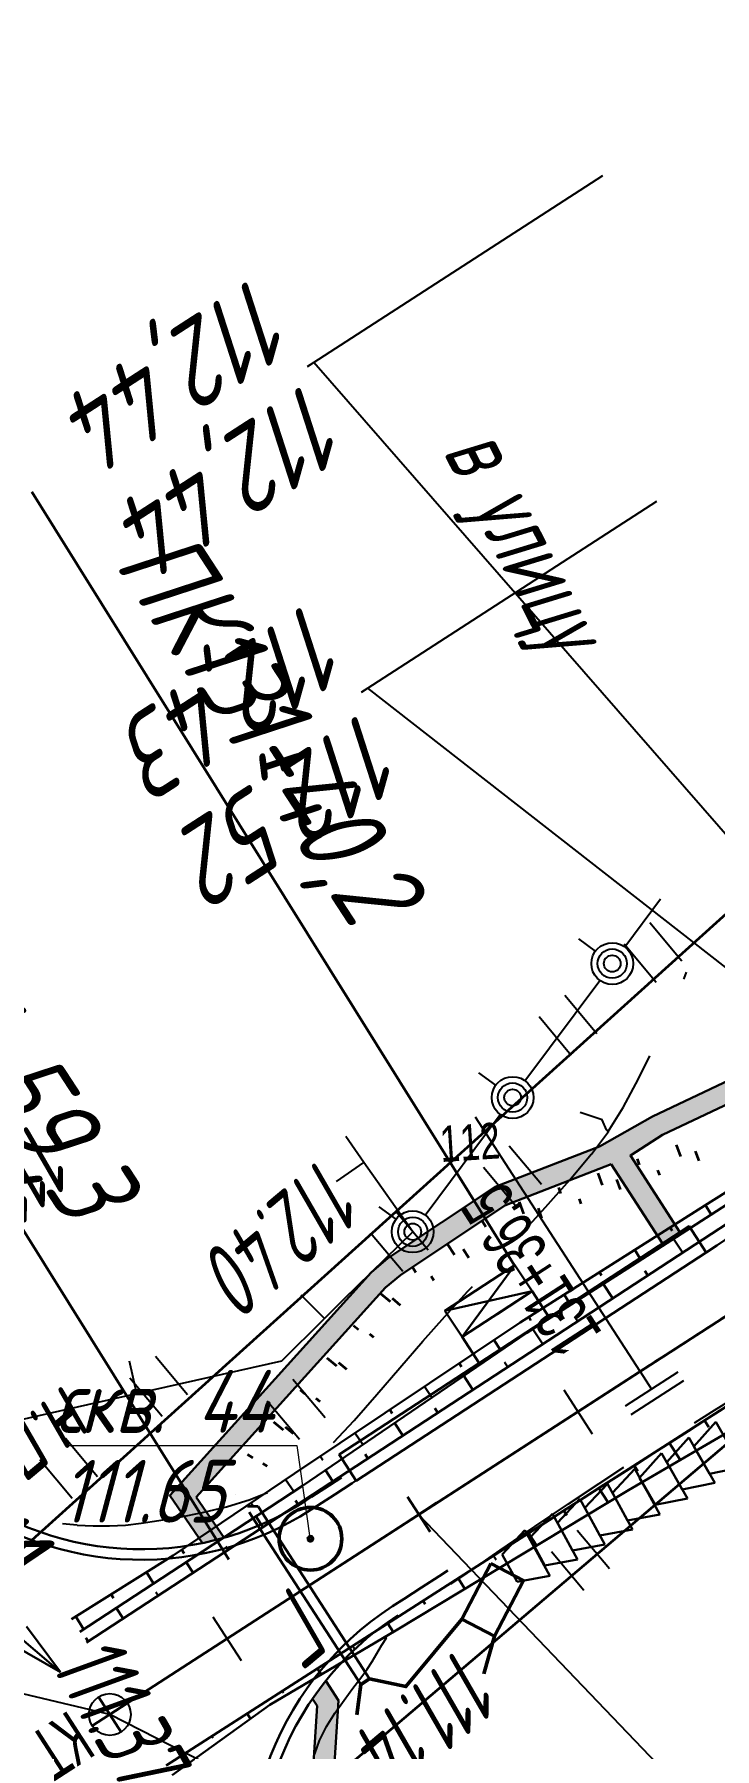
# Model space of a CAD drawing. Header units: millimetres. Extents: x -1799 to 6962, y -1020 to 4121.
# Drawn here: x 6608.9 to 6641.5, y -978.3 to -896.3 of the extents above; entities that cross this region are included whole.
import ezdxf
from ezdxf import colors
from ezdxf.entities.mleader import LeaderData, LeaderLine
from ezdxf.math import Vec2, Vec3

# ---------------------------------------------------------------- set-up
doc = ezdxf.new("R2010")
doc.units = ezdxf.units.MM
doc.linetypes.add('CONTI', pattern=[0])
for name, color, linetype, lineweight in [('10', 1, 'Continuous', 35), ('геология', 7, 'Continuous', 20), ('КОПИЯ_ОСЬ_13_ОТКОСЫ', 7, 'Continuous', 30), ('КОПИЯ_ОСЬ_ГРАНИЦЫ_ПОЛОС', 7, 'Continuous', 30), ('КОПИЯ_ОСЬ_ОТКОСЫ', 7, 'Continuous', 30), ('Лоток Супер Макси', 80, 'Continuous', 30), ('Остановки', 1, 'Continuous', 30), ('ОСЬ_ВЕРХ_ПОКРЫТИЯ_ГРАНИЦЫ_ПОЛОС', 7, 'Continuous', 30), ('ОСЬ_ВЕРХ_ПОКРЫТИЯ_ОСЬ', 1, 'Continuous', 30), ('Ось_примыкания', 1, 'Continuous', 35), ('Отметки', 5, 'Continuous', 30), ('Привязка', 250, 'Continuous', 35), ('Тротуар', 40, 'Continuous', 35), ('Уклоны ПЧ', 5, 'Continuous', 30)]:
    doc.layers.add(name, color=color, linetype=linetype, lineweight=lineweight)
for name, color, linetype in [('GOR_BDEFAULT', 212, 'CONTI'), ('NAD_MDEFAULT', 7, 'CONTI'), ('PI_OTDEFAULT', 172, 'CONTI'), ('PI_TTDEFAULT', 5, 'CONTI'), ('SIT_LDEFAULT', 7, 'CONTI'), ('USLZNDEFAULT', 7, 'CONTI'), ('канава', 7, 'Continuous'), ('канавы', 14, 'Continuous'), ('КОПИЯ_ОСЬ_ТАНГЕНСЫ', 1, 'Continuous'), ('ОСЬ_ВЕРХ_ПОКРЫТИЯ_ПИКЕТЫ', 1, 'Continuous'), ('ОСЬ_ВЕРХ_ПОКРЫТИЯ_РАЗБИВКА_КРИВ', 1, 'Continuous'), ('ОСЬ_ВЕРХ_ПОКРЫТИЯ_ТАНГЕНСЫ', 1, 'Continuous'), ('разметка', 7, 'Continuous')]:
    doc.layers.add(name, color=color, linetype=linetype)
doc.layers.get('КОПИЯ_ОСЬ_ОТКОСЫ').off()
doc.styles.add('eskd', font='spds.shx', dxfattribs={"width": 1.2, "oblique": 15})
doc.styles.add('SHRFT', font='TXT', dxfattribs={"width": 3.5})
doc.styles.get("Standard").update_dxf_attribs({"font": 'arial.ttf'})
doc.styles.add('ГОСТ', font='', dxfattribs={"oblique": 15, "height": 4})
doc.styles.get('ГОСТ').set_extended_font_data('GOST type A')

# ---------------------------------------------------------------- blocks, each defined once
blk = doc.blocks.new('BL_2011')
at = {"color": 0}
for p, q in [((0, 0), (0, 2.4)), ((1.6, 0), (1.6, 2.4))]:
    blk.add_line(p, q, dxfattribs=at)
blk = doc.blocks.new('6')
at = {"layer": 'канава', "color": 5, "linetype": 'Continuous', "lineweight": 30}
for p, q in [((-1.5, -1.25), (-1.5, 1.25)), ((0, 0.75), (-1.5, 1.25)), ((0, 0.75), (0, -0.75)), ((0, -0.75), (-1.5, -1.25))]:
    blk.add_line(p, q, dxfattribs=at)
blk = doc.blocks.new('*U60')
at = {"layer": 'КОПИЯ_ОСЬ_13_ОТКОСЫ'}
for points in [[(73.16230010986301, -835.6828002929691), (70.771514892578, -837.228637695313), (66.774559020996, -839.8001098632809), (61.96652984619099, -842.886352539063), (51.21720123291001, -850.203979492188), (45.368083953857, -854.0498046875), (40.559795379639, -857.1901245117191)], [(72.89056396484399, -835.2666625976559), (70.488815307617, -836.793579101563), (66.472969055176, -839.333862304688), (61.641315460205, -842.38330078125), (50.83389282226599, -849.611083984375), (45.039611816406, -853.541748046875), (40.169891357422, -856.587036132813)], [(70.509323120117, -836.780517578125), (70.78759765625, -837.21826171875)], [(68.819137573242, -837.849731445313), (68.91156005859399, -837.995849609375)], [(67.128913879395, -838.9189453125), (67.42259979248, -839.383178710938)], [(65.438026428223, -839.987060546875), (65.535766601563, -840.1419067382809)], [(63.746715545654, -841.0545043945309), (64.056259155273, -841.5449829101559)], [(62.055400848389, -842.121948242188), (62.158580780029, -842.2854614257809)], [(60.38586044311499, -843.2229614257809), (60.725681304932, -843.731079101563)], [(58.72338104248, -844.3347778320309), (58.836654663086, -844.504150390625)], [(57.060901641846, -845.4465942382809), (57.419017791748, -845.982055664063)], [(55.398422241211, -846.5584106445309), (55.517795562744, -846.736938476563)], [(53.735942840576, -847.6702270507809), (54.112354278564, -848.2330932617191)], [(52.07346343994099, -848.782104492188), (52.198932647705, -848.9696655273441)], [(50.412860870361, -849.8966674804691), (50.805110931396, -850.4749145507809)], [(48.75775527954099, -851.0194702148441), (48.888507843018, -851.2122192382809)], [(47.102653503418, -852.1422729492191), (47.462509155273, -852.672729492188)], [(45.447551727295, -853.265014648438), (45.56750106811499, -853.4418334960941)], [(43.761833190918, -854.3408203125), (44.098415374756, -854.879028320313)], [(42.066104888916, -855.401245117188), (42.178298950195, -855.580688476563)], [(40.370376586914, -856.461669921875), (40.7487449646, -857.0667114257809)]]:
    blk.add_lwpolyline(points, dxfattribs=at)
blk = doc.blocks.new('_None')
blk = doc.blocks.new('Крест')
at = {"layer": 'Отметки'}
for points in [[(0, 1), (0, -1)], [(-1, 0), (1, 0)]]:
    blk.add_lwpolyline(points, dxfattribs=at)

msp = doc.modelspace()

# ---------------------------------------------------------------- hatches: boundary and pattern name
at = {"layer": 'Тротуар', "lineweight": 30, "ltscale": 7}
for points in [[(6637.452020092789, -949.9407767267776), (6638.988950403038, -948.9471208132682), (6646.338563821579, -945.4694210575772), (6645.910848781708, -944.5655074311298), (6638.501507811083, -948.0714691491676), (6635.977828010431, -949.5052518887323), (6630.981248241247, -951.439883780281), (6625.840347797677, -954.8617715626833), (6625.055854649612, -955.5229612938938), (6615.397444086915, -966.2058081129444), (6616.96328898721, -968.487402731168), (6618.001430533253, -968.2328381515917), (6616.668560251632, -966.2907111491886), (6625.734313611183, -956.2589441738901), (6626.441543274859, -955.6628739690286), (6631.444305028106, -952.3329341063154), (6636.532584334151, -950.3627969581512)], [(6638.987679648193, -954.1481270553422), (6639.824695744677, -953.610696140292), (6637.452020092411, -949.9407767267776), (6636.532584333539, -950.3627969572199)], [(6621.696354407914, -988.1959317117808), (6622.69374914314, -988.2686166265858), (6623.477139889679, -976.0138156438124), (6622.869080385202, -975.0733038723347), (6622.243709438431, -975.947866405907), (6622.458115035066, -976.2794967606542)]]:
    msp.add_hatch(color=256, dxfattribs=at).paths.add_polyline_path(points)

# ---------------------------------------------------------------- linework, layer by layer
at = {"linetype": 'Continuous'}
msp.add_lwpolyline([(6694.978765340589, -963.1484611207497), (6653.885756052166, -997.8152342444164), (6612.531700375848, -976.6907872637612)], dxfattribs=at)
at = {"layer": '10'}
for points in [[(6864.267643815148, -742.902871240477), (6853.347643815223, -765.1628712411848), (6762.267643815148, -847.2028712402907), (6690.787643815167, -908.3528712406633), (6671.227643815111, -925.9228712409613), (6669.587643814981, -927.402871240477), (6663.487643814888, -936.0928712408868), (6660.837643814981, -942.242871240328), (6644.657643815279, -936.0228712405888), (6598.007643814906, -978.062871240626), (6595.597643815223, -980.0028712410358), (6609.767643815148, -992.2128712409985), (6612.617643815242, -989.1228712402162), (6619.487643814888, -982.9228712409613), (6619.487643814888, -982.9228712409613), (6662.377643815018, -946.4828712405515), (6665.69764381485, -943.5728712404025)], [(6762.267643815148, -847.2028712402907), (6690.787643815167, -908.3528712406633), (6671.227643815111, -925.9228712409613), (6669.587643814981, -927.402871240477), (6663.487643814888, -936.0928712408868), (6660.837643814981, -942.242871240328), (6644.657643815279, -936.0228712405888), (6598.007643814906, -978.062871240626), (6595.597643815223, -980.0028712410358), (6609.767643815148, -992.2128712409985), (6612.617643815242, -989.1228712402162), (6619.487643814888, -982.9228712409613), (6619.487643814888, -982.9228712409613), (6662.377643815018, -946.4828712405515), (6665.69764381485, -943.5728712404025), (6667.657643815279, -946.1128712404397), (6693.417643815055, -926.3928712407005), (6690.157643815279, -922.2528712410358), (6716.347643815223, -901.5328712403652)]]:
    msp.add_lwpolyline(points, dxfattribs=at)
at = {"layer": 'GOR_BDEFAULT', "color": 212, "elevation": 112, "flags": 128}
msp.add_lwpolyline([(6636.381700376407, -948.8107822645334), (6636.3117003764, -948.7207862647128), (6636.101700376437, -948.2407822642353), (6635.04170037644, -947.8807822648314)], dxfattribs=at)
at = {"layer": 'PI_TTDEFAULT', "color": 5}
msp.add_point((6627.03170037643, -953.5907882653055, 111.81), dxfattribs=at)
at = {"layer": 'SIT_LDEFAULT', "color": 7}
for p, q in [((6637.181700376395, -939.9607832651463), (6638.891700376416, -937.6607882646722)), ((6635.78170037643, -940.1607882646722), (6634.981700376442, -939.5707842647907)), ((6632.401700376426, -946.3707872643945), (6635.991700376451, -941.5607822645334)), ((6640.001700376402, -941.5107872649905), (6640.021700376421, -941.4707862647128)), ((6640.021700376421, -941.4707862647128), (6640.141700376416, -941.1707832651091)), ((6637.841700376428, -946.280783264513), (6638.381700376407, -945.1707832651091)), ((6631.011700376412, -946.5807862650481), (6630.201700376414, -945.9807882649702)), ((6637.111700376447, -947.6507862644148), (6637.841700376428, -946.280783264513)), ((6627.631700376407, -952.7907852647704), (6631.211700376423, -947.9807882649702)), ((6636.391700376416, -948.8007872650278), (6637.111700376447, -947.6507862644148)), ((6624.691700376405, -950.2707892643166), (6623.821700376409, -949.0407852647704)), ((6635.581700376419, -949.8807822648314), (6636.401700376426, -948.8007872650278)), ((6634.551700376449, -951.1007832648111), (6635.571700376409, -949.8807822648314)), ((6623.381700376407, -951.1907872646925), (6624.691700376405, -950.2707892643166)), ((6627.03170037643, -953.5907882653055), (6624.691700376405, -950.2707892643166)), ((6633.391700376416, -952.4107882646722), (6634.551700376449, -951.1007832648111)), ((6626.231700376442, -952.9907822642353), (6625.431700376395, -952.4007862644148)), ((6632.611700376447, -953.2707892643166), (6633.391700376416, -952.4107882646722)), ((6623.711700376423, -956.8307862650481), (6627.04170037644, -953.5907882653055)), ((6628.571700376409, -957.6407842650888), (6629.671700376444, -956.4407872646925)), ((6629.671700376444, -956.4407872646925), (6629.891700376416, -956.2107832651463)), ((6621.671700376444, -956.6107852641371), (6622.801700376449, -957.7407822642353)), ((6622.801700376449, -957.7407822642353), (6623.711700376423, -956.8307862650481)), ((6620.771700376421, -959.7707892643166), (6622.79170037644, -957.7507842644927)), ((6627.511700376412, -958.8307862650481), (6628.571700376409, -957.6407842650888)), ((6626.421700376444, -960.1007832648111), (6627.511700376412, -958.8307862650481)), ((6613.461700376423, -959.7707892643166), (6613.8117003764, -961.3307862650481)), ((6613.8117003764, -961.3307862650481), (6620.771700376421, -959.7707892643166)), ((6625.3117003764, -961.3807822648314), (6626.421700376444, -960.1007832648111)), ((6607.321700376409, -962.7907852647704), (6613.8117003764, -961.3307862650481)), ((6624.221700376433, -962.6207872643945), (6625.3117003764, -961.3807822648314)), ((6641.351700376437, -962.2107832651463), (6643.421700376444, -960.9107882646722)), ((6640.521700376421, -962.7307882649702), (6641.351700376437, -962.2107832651463)), ((6623.241700376451, -963.6707832651091), (6624.221700376433, -962.6207872643945)), ((6635.961700376423, -965.6307822648314), (6637.141700376416, -964.8607852641371)), ((6619.251700376402, -966.4007862644148), (6620.071700376409, -966.0607822645334)), ((6634.491700376451, -966.6107852641371), (6635.961700376423, -965.6307822648314)), ((6615.871700376398, -967.2507842644927), (6616.971700376433, -967.030783264513)), ((6616.971700376433, -967.030783264513), (6618.111700376447, -966.7507842644927)), ((6618.111700376447, -966.7607872649905), (6619.251700376402, -966.4107882646722)), ((6632.871700376398, -967.700781264889), (6634.491700376451, -966.6107852641371)), ((6610.271700376421, -967.5507872650278), (6610.971700376433, -967.6207872643945)), ((6610.971700376433, -967.6307822648314), (6611.741700376451, -967.6707832651091)), ((6611.741700376451, -967.6707832651091), (6612.511700376412, -967.6707832651091)), ((6612.511700376412, -967.6707832651091), (6613.28170037643, -967.6307822648314)), ((6613.28170037643, -967.6307822648314), (6614.03170037643, -967.5407852647704)), ((6614.03170037643, -967.5407852647704), (6614.871700376398, -967.4107882646722)), ((6614.871700376398, -967.4107882646722), (6615.871700376398, -967.2507842644927)), ((6631.211700376423, -968.8307862650481), (6632.871700376398, -967.700781264889)), ((6629.641700376416, -969.9207832651091), (6631.211700376423, -968.8307862650481)), ((6628.861700376447, -970.4607832651463), (6629.641700376416, -969.9207832651091)), ((6625.3117003764, -973.7707892643166), (6625.54170037644, -973.3907842650888)), ((6625.54170037644, -973.3907842650888), (6625.78170037643, -973.0207892643166)), ((6625.771700376421, -973.0107872649905), (6625.79170037644, -972.9907822642353)), ((6624.551700376449, -974.9307852644351), (6624.851700376437, -974.5207892643166)), ((6624.851700376437, -974.5207892643166), (6625.081700376419, -974.1507862644148)), ((6625.081700376419, -974.1507862644148), (6625.3117003764, -973.7707892643166)), ((6624.171700376444, -975.4307852644351), (6624.551700376449, -974.9307852644351)), ((6623.301700376449, -976.6207872643945), (6623.741700376451, -976.0007842644927)), ((6623.741700376451, -976.0007842644927), (6624.171700376444, -975.4307852644351)), ((6622.901700376426, -977.2707892643166), (6623.301700376449, -976.6207872643945)), ((6622.571700376409, -977.9307852644351), (6622.901700376426, -977.2707892643166)), ((6622.351700376437, -978.5807862650481), (6622.571700376409, -977.9307852644351))]:
    msp.add_line(p, q, dxfattribs=at)
for centre, radius in [((6636.581700376419, -940.7607872649905), 1), ((6636.581700376419, -940.7607872649905), 0.7000000000000002), ((6636.581700376419, -940.7607872649905), 0.4), ((6631.8117003764, -947.1707832651091), 1), ((6631.8117003764, -947.1707832651091), 0.7000000000000002), ((6631.8117003764, -947.1707832651091), 0.4), ((6627.03170037643, -953.5907882653055), 1), ((6627.03170037643, -953.5907882653055), 0.7000000000000002), ((6627.03170037643, -953.5907882653055), 0.4)]:
    msp.add_circle(centre, radius, dxfattribs=at)
at = {"layer": 'геология', "color": 1, "linetype": 'Continuous'}
for p, q in [((6610.398857822069, -963.8238889962313), (6621.490069600181, -963.8238889962313)), ((6621.490069600181, -963.8238889962313), (6622.111701911062, -968.2347959350673))]:
    msp.add_line(p, q, dxfattribs=at)
at = {"layer": 'геология', "color": 1, "linetype": 'Continuous', "lineweight": 50}
for radius in [1.5, 0.1033866461948492]:
    msp.add_circle((6622.136334137069, -968.2804553970573), radius, dxfattribs=at)
at = {"layer": 'канавы', "color": 5, "lineweight": 50}
for p, q in [((6630.767999531303, -969.4642176326242), (6629.388175366543, -972.1280654646334)), ((6630.950966094921, -972.9375623078895), (6632.330790259681, -970.2737144758803)), ((6629.388175366543, -972.1280654646334), (6630.950966094921, -972.9375623078895))]:
    msp.add_line(p, q, dxfattribs=at)
at = {"layer": 'канавы', "color": 5}
msp.add_line((6631.327407576124, -969.7539807069925), (6631.77138221486, -969.9839514015121), dxfattribs=at)
at = {"layer": 'канавы', "color": 5, "lineweight": 50}
for points in [[(6630.767999531303, -969.4642176326242), (6632.330790259681, -970.2737144758803)], [(6629.388175366543, -972.1280654646334), (6626.70546087318, -975.3543772032363), (6626.70546087318, -975.3543772032363)], [(6630.44159797807, -974.7488976247487), (6630.950966094921, -972.9375623078895)], [(6624.354196797483, -976.7111655497802), (6624.544752820899, -975.2616133918864), (6624.964641092645, -974.9901472996798), (6626.70546087318, -975.3543772032363)]]:
    msp.add_lwpolyline(points, dxfattribs=at)
at = {"layer": 'КОПИЯ_ОСЬ_13_ОТКОСЫ'}
for points in [[(6736.332458321393, -876.258597723755), (6690.651794258893, -914.944632880005), (6687.748473946393, -917.391898505005), (6682.661559883893, -921.638968817505), (6681.204528633893, -922.841605536255), (6680.475036446393, -923.440726630005), (6676.250427071393, -927.547660223755), (6672.692809883893, -930.922171942505), (6669.093200508893, -934.244925848755), (6668.367614571393, -934.902640692505), (6665.242614571393, -937.235648505005), (6663.871520821393, -938.244437567505), (6659.971130196393, -941.064261786255), (6656.025817696393, -943.836722723755), (6652.042419258893, -946.569632880005), (6647.274841133893, -949.773246161255), (6645.694763008893, -950.822562567505), (6643.318786446393, -952.390921942505), (6640.142028633893, -954.476371161255), (6611.416442696393, -973.239066473755)], [(6742.821247117807, -883.8679142106203), (6697.389606492807, -922.8649845231203), (6694.483356492807, -925.3478946793703), (6689.364215867807, -929.6804142106203), (6687.891559617807, -930.9128360856203), (6687.153278367807, -931.5275821793703), (6682.192340867807, -934.9201603043703), (6678.017536180307, -937.6999454606203), (6673.801715867807, -940.4255313981203), (6672.953083055307, -940.9631290543703), (6669.135700242807, -943.8054142106203), (6665.126911180307, -946.6667423356203), (6661.084918992807, -949.4665470231203), (6657.018512742807, -952.2141056168703), (6652.150348680307, -955.4318790543703), (6650.546833055307, -956.4777774918703), (6648.140583055307, -958.0383243668703), (6645.732379930307, -959.5915470231203), (6641.717731492807, -962.1667423356203), (6615.221637742807, -979.1247501481203)], [(6718.569293992807, -906.5959415543703), (6703.659137742807, -919.9338321793703), (6697.789997117807, -924.8102970231203), (6695.578083055307, -926.6403751481203), (6690.380817430307, -930.9001407731203), (6688.885700242807, -932.1125431168703), (6688.135700242807, -932.7175235856203), (6683.158161180307, -936.1184024918703), (6678.966754930307, -938.9084415543703), (6674.731403367807, -941.6457462418703), (6673.878864305307, -942.1852970231203), (6670.657184617807, -944.5905704606203), (6667.640583055307, -946.7922306168703), (6663.613239305307, -949.6555118668703), (6659.559528367807, -952.4606876481203), (6654.670856492807, -955.7639103043703), (6649.723590867807, -958.7126407731203), (6647.248981492807, -960.1716251481203), (6643.949176805307, -962.1052188981203), (6637.359333055307, -965.9523868668703), (6626.219684617807, -972.6662540543703), (6620.189411180307, -976.2316837418703), (6615.519489305307, -979.5856876481203)], [(6643.692809883893, -951.227836005005), (6641.302184883893, -952.773734442505), (6637.305114571393, -955.345023505005), (6632.497497383893, -958.431449286255), (6621.747497383893, -965.748832098755), (6615.898864571393, -969.594535223755), (6611.090270821393, -972.735160223755)], [(6639.957458321393, -954.596976630005), (6639.517028633893, -953.922171942505)], [(6638.283630196393, -955.690726630005), (6638.136169258893, -955.465628973755)], [(6636.608825508893, -956.784476630005), (6636.151794258893, -956.085257880005)], [(6634.934020821393, -957.878226630005), (6634.781677071393, -957.644828192505)], [(6633.260192696393, -958.971488348755), (6632.785583321393, -958.245902411255)], [(6629.910583321393, -961.158988348755), (6629.474059883893, -960.489554755005)], [(6631.585388008893, -960.065238348755), (6631.427184883893, -959.823539130005)], [(6628.236755196393, -962.252738348755), (6628.090270821393, -962.029593817505)], [(6626.561950508893, -963.346488348755), (6626.166442696393, -962.741019598755)], [(6640.999958055307, -962.6262149918703), (6641.201129930307, -962.9406681168703)], [(6639.315387742807, -963.7043399918703), (6639.831012742807, -964.5095157731203)], [(6624.887145821393, -964.440238348755), (6624.755309883893, -964.238089911255)], [(6623.213317696393, -965.533988348755), (6622.859802071393, -964.992484442505)], [(6637.630817430307, -964.7824649918703), (6637.802692430307, -965.0510196793703)], [(6635.946247117807, -965.8605899918703), (6636.382770555307, -966.5412540543703)], [(6621.538513008893, -966.627250067505), (6621.420348946393, -966.447074286255)], [(6634.261676805307, -966.9387149918703), (6634.407184617807, -967.1657657731203)], [(6619.863708321393, -967.721000067505), (6619.528747383893, -967.207816473755)], [(6632.577106492807, -968.0168399918703), (6632.955036180307, -968.6066837418703)], [(6618.189880196393, -968.814750067505), (6618.077575508893, -968.643851630005)], [(6616.515075508893, -969.908500067505), (6616.186950508893, -969.405570380005)], [(6630.892536180307, -969.0949649918703), (6631.018512742807, -969.2917423356203)], [(6629.207965867807, -970.1730899918703), (6629.528278367807, -970.6726017106203)], [(6614.840270821393, -971.002250067505), (6614.730895821393, -970.834769598755)], [(6627.523395555307, -971.2512149918703), (6627.630817430307, -971.4177188981203)], [(6613.166442696393, -972.096000067505), (6612.838317696393, -971.593558661255)], [(6625.839801805307, -972.3293399918703), (6626.100543992807, -972.7370548356203)], [(6611.491638008893, -973.189750067505), (6611.382263008893, -973.022269598755)], [(6624.155231492807, -973.4074649918703), (6624.242145555307, -973.5432071793703)], [(6622.470661180307, -974.4855899918703), (6622.655231492807, -974.7741642106203)], [(6620.786090867807, -975.5637149918703), (6620.847614305307, -975.6599063981203)], [(6619.101520555307, -976.6418399918703), (6619.263629930307, -976.8962345231203)], [(6617.416950242807, -977.7199649918703), (6617.470661180307, -977.8049259293703)]]:
    msp.add_lwpolyline(points, dxfattribs=at)
at = {"layer": 'КОПИЯ_ОСЬ_ГРАНИЦЫ_ПОЛОС'}
for points in [[(6645.815827521097, -943.4573194883642), (6646.187093636117, -944.0316408859444, -0.4076998240295382), (6644.517077834937, -952.2539441833151), (6643.182266370461, -953.1596349650872), (6642.382429014726, -953.7016015132767), (6641.582031530046, -954.2433334464085), (6641.080950448473, -954.582171301904)], [(6624.321333861162, -965.4961746089039), (6624.134875351601, -965.6167237317068), (6623.297160077092, -966.1583232624334), (6622.459444802584, -966.6999227968854), (6622.175422628186, -966.8835487697152), (6622.175422628186, -966.8835487697152), (6622.175422628186, -966.8835487697152), (6622.175422628186, -966.8835487697152, -0.3318146203358384), (6604.281176363331, -965.6856882931543)], [(6623.62889878444, -965.3497967138765), (6623.628898784295, -965.3497967138765), (6623.02569398573, -965.7384349904833), (6622.187978709911, -966.2800345258665), (6621.903956529519, -966.4636605024216, -0.3318146203350662), (6604.606185147781, -965.3057287033525, -0.3318146203350662)], [(6628.712864445299, -969.801720812532), (6628.293198920621, -970.0730428943289), (6627.453867871876, -970.6156870551285), (6626.614536823074, -971.1583312177909), (6626.064084246502, -971.5142097189901), (6626.064084246502, -971.5142097189901), (6626.064084246502, -971.5142097189901, 0.3464751364973871), (6620.053060151384, -989.074302334885)], [(6626.33555033734, -971.9340979918716, 0.346475136489075), (6620.524893713251, -988.9088541861502)]]:
    msp.add_lwpolyline(points, format="xyb", dxfattribs=at)
at = {"layer": 'КОПИЯ_ОСЬ_ТАНГЕНСЫ'}
msp.add_line((6669.281700375848, -940.0007852638018), (6612.531700375848, -976.6907852642116), dxfattribs=at)
msp.add_circle((6612.531700375848, -976.6907852642116), 1, dxfattribs=at)
at = {"layer": 'Лоток Супер Макси', "lineweight": 30, "ltscale": 7}
for points in [[(6619.206803343122, -967.005177500273), (6624.544752820899, -975.2616133918864)], [(6619.626691615247, -966.7337114089978), (6624.964641090957, -974.9901472996798)]]:
    msp.add_lwpolyline(points, dxfattribs=at)
at = {"layer": 'Остановки', "color": 1, "linetype": 'Continuous'}
msp.add_lwpolyline([(6624.329380464982, -965.5085111508024), (6623.509904974528, -964.2521434012679), (6640.261474970999, -953.3258035439876), (6641.080950461395, -954.5821712935222), (6641.080950461395, -954.5821712935222), (6624.329380464982, -965.5085111508024)], close=True, dxfattribs=at)
at = {"layer": 'Остановки', "lineweight": 30, "ltscale": 7}
for points in [[(6631.066214482571, -957.5326057230932), (6632.741371483202, -956.4399717390415), (6631.921895993446, -955.1836039885757), (6628.571581995619, -957.3688719604042), (6629.391057483977, -958.6252397099388), (6632.741371483202, -956.4399717390415)], [(6631.921895992573, -955.1836039885757), (6629.391057483366, -958.6252397080762)], [(6632.741371482183, -956.4399717381102), (6628.571581995619, -957.3688719604042)], [(6631.885689972123, -958.7889734716964), (6633.560846972347, -957.6963394876448), (6632.741371482591, -956.4399717371789), (6629.391057483366, -958.6252397080762), (6630.210532973122, -959.881607458542), (6633.560846972347, -957.6963394876448)]]:
    msp.add_lwpolyline(points, dxfattribs=at)
at = {"layer": 'ОСЬ_ВЕРХ_ПОКРЫТИЯ_ГРАНИЦЫ_ПОЛОС'}
msp.add_lwpolyline([(6641.882550449207, -962.0610764302191), (6641.050288605222, -962.5939403712628), (6640.218242477024, -963.1265121387196), (6639.386407456312, -963.658900053787), (6638.554594287018, -964.1912727026147), (6637.722781117578, -964.7236453495798), (6636.890967948197, -965.2560179993388), (6636.059154778786, -965.7883906481666), (6635.227341609463, -966.3207632979256), (6634.395528439994, -966.8531359439594), (6633.563715270613, -967.3855085927871), (6632.73190210129, -967.9178812416149), (6631.90008893188, -968.4502538913739), (6631.36697745263, -968.7914530696225)], dxfattribs=at)
at = {"layer": 'ОСЬ_ВЕРХ_ПОКРЫТИЯ_ОСЬ'}
msp.add_lwpolyline([(6642.809242580735, -957.1120021590841), (6637.912257986065, -960.2817516313744), (6637.912257986065, -960.2817516313744), (6612.531700375848, -976.6907852642116)], dxfattribs=at)
at = {"layer": 'ОСЬ_ВЕРХ_ПОКРЫТИЯ_ПИКЕТЫ'}
for p, q in [((6634.258477075296, -961.1555022165057), (6635.615807534175, -963.2549435781193)), ((6617.462946190741, -972.0141458842782), (6618.820276649736, -974.1135872449604))]:
    msp.add_line(p, q, dxfattribs=at)
at = {"layer": 'ОСЬ_ВЕРХ_ПОКРЫТИЯ_РАЗБИВКА_КРИВ'}
for p, q in [((6637.912257986065, -960.2817516313744), (6630.039741324648, -948.1049917392311)), ((6639.714854985776, -960.3071298977238), (6637.195525353405, -961.9359264491004)), ((6637.912257986065, -960.2817516313744), (6638.455190169518, -961.1215281752748)), ((6639.986321077546, -960.7270181715367), (6637.466991445146, -962.3558147219819))]:
    msp.add_line(p, q, dxfattribs=at)
at = {"layer": 'ОСЬ_ВЕРХ_ПОКРЫТИЯ_ТАНГЕНСЫ'}
msp.add_line((6669.281700375848, -940.0007852638018), (6612.531700375848, -976.6907852642116), dxfattribs=at)
msp.add_circle((6612.531700375848, -976.6907852642116), 1, dxfattribs=at)
at = {"layer": 'Ось_примыкания', "color": 0}
for p, q in [((6639.645759991234, -949.4242652175826), (6639.851221155413, -949.987990070681)), ((6640.734830138486, -950.1981150438887), (6640.563612501874, -949.7283443329734)), ((6635.887594303591, -950.7940063118813), (6636.093055467654, -951.3577311649797)), ((6637.766677147427, -950.1091357651976), (6637.869407729429, -950.3909981917468)), ((6638.85574729468, -950.8829855915037), (6638.770138476257, -950.648100236046)), ((6634.008511459784, -951.478876858565), (6634.111242041874, -951.7607392851141)), ((6636.976664450873, -951.5678561381874), (6636.805446814114, -951.098085427272)), ((6632.129428615977, -952.1637474052486), (6632.334889780215, -952.727472258347)), ((6635.097581607037, -952.252726684871), (6635.011972788701, -952.0178413294134)), ((6630.371253918545, -953.0994776287926), (6630.535149016485, -953.3507511788857)), ((6633.21849876323, -952.937597232486), (6633.047281126355, -952.4678265215707)), ((6631.396800217461, -953.7438669368503), (6631.26022096928, -953.5344723123935)), ((6628.696096919079, -954.1921116147068), (6629.023887114958, -954.6946587148932)), ((6629.721643217936, -954.8365009227646), (6629.448484721574, -954.4177116729197)), ((6627.020939919612, -955.2847456006211), (6627.184835017551, -955.5360191507143)), ((6628.046486218411, -955.9291349086789), (6627.90990697023, -955.7197402842221)), ((6625.484165421289, -956.5465321760503), (6625.945095357087, -956.9306462142495)), ((6626.444204075824, -957.1135266587016), (6626.066014574413, -956.7864598441747)), ((6624.203785294705, -958.0829652953771), (6624.434250262662, -958.2750223144767)), ((6625.163440396756, -958.6496361629916), (6624.971386256928, -958.4895886476961)), ((6622.923405168151, -959.6193984156353), (6623.384335103745, -960.0035124538344)), ((6623.883060270115, -960.1860692832497), (6623.498951990196, -959.8659742517275)), ((6621.643025041567, -961.1558315349621), (6621.873490009437, -961.3478885540617)), ((6622.602680143473, -961.7225024025765), (6622.410626003586, -961.5624548863498)), ((6620.362644914983, -962.6922646542889), (6620.82357485084, -963.0763786924881)), ((6621.322300016831, -963.2589355228347), (6620.938191736795, -962.9388404913125)), ((6619.119616307415, -964.2567645987374), (6619.376351604422, -964.4119644291577)), ((6620.067686750999, -964.8147884007421), (6619.854299644308, -964.6845350224403)), ((6618.534742277649, -966.1486501559493), (6618.534742277649, -966.1486501559493, -2)), ((6619.626691615655, -966.7337114089978), (6619.12669673042, -966.7314498327551))]:
    msp.add_line(p, q, dxfattribs=at)
at = {"layer": 'Привязка', "lineweight": 30, "ltscale": 7}
for points in [[(6631.908422032438, -955.2019269518432), (6608.801898039945, -918.1803653012839)], [(6618.221668957887, -969.2765096505982), (6595.115144965393, -932.2549480000389)]]:
    msp.add_lwpolyline(points, dxfattribs=at)
at = {"layer": 'разметка', "lineweight": 30, "ltscale": 7}
msp.add_lwpolyline([(6621.58138387785, -970.8399854801473), (6638.376914761562, -959.9813418105123), (6638.376914761562, -959.9813418105123, 0.001154428847195536), (6646.231537862166, -954.8835656275851)], format="xyb", dxfattribs=at)
at = {"layer": 'Тротуар', "lineweight": 30, "ltscale": 7}
for points in [[(6645.910848781039, -944.5655074311298), (6638.50150781021, -948.0714691491676), (6635.977828010431, -949.5052518887323), (6635.97782801241, -949.505251887801), (6630.981248241276, -951.439883780281), (6625.840347797153, -954.8617715626833), (6625.037924535465, -955.5380732254935), (6615.397444086915, -966.2058081129444), (6616.963288986803, -968.487402731168)], [(6639.824695744677, -953.610696140292), (6637.452020092411, -949.9407767267776), (6638.98895040266, -948.9471208132682), (6646.3385638212, -945.4694210575772)], [(6636.53377381489, -950.3623364005116), (6631.444305027699, -952.3329341063154), (6626.441543278643, -955.6628739653033), (6625.734313610776, -956.2589441738901), (6616.668560251632, -966.2907111491886)], [(6638.984919200428, -954.1536283237738), (6636.532584334122, -950.3627969581512)], [(6616.668560251632, -966.2907111491886), (6618.001430533253, -968.2328381515917)], [(6622.869080384795, -975.0733038723347), (6623.477139889679, -976.0138156438124), (6622.693749142762, -988.2686166265858)], [(6622.234164879113, -975.9331034278375), (6622.458115034804, -976.2794967606542), (6621.695786118255, -988.204821629065)]]:
    msp.add_lwpolyline(points, dxfattribs=at)
at = {"layer": 'Уклоны ПЧ', "ltscale": 2}
for points in [[(6610.173524489694, -974.6650682180998), (6603.86960670382, -969.2865335006145)], [(6610.173524489694, -974.6650682180998), (6608.540262449367, -972.4816480843228)], [(6610.173524489694, -974.6650682180998), (6607.805284878772, -973.3136580228684)]]:
    msp.add_lwpolyline(points, dxfattribs=at)

# ---------------------------------------------------------------- block references
at = {"layer": 'USLZNDEFAULT', "color": 7, "rotation": 40}
for p in [(6638.691700376405, -941.6707832651091), (6634.621700376398, -945.1507862644148), (6631.961700376423, -952.3607852641371), (6626.551700376449, -955.5007842644927), (6615.03170037643, -962.4307852644351), (6621.611700376447, -963.530783264513), (6610.721700376433, -966.3507832648111), (6635.221700376433, -970.7507842644927)]:
    msp.add_blockref('BL_2011', p, dxfattribs=at)
at = {"layer": 'КОПИЯ_ОСЬ_13_ОТКОСЫ'}
msp.add_blockref('*U60', (6570.530674278745, -115.5449191626039), dxfattribs=at)
at = {"layer": 'КОПИЯ_ОСЬ_ОТКОСЫ'}
for p, rotation in [((6640.863801387119, -964.5211464544636), 209.8112562277057), ((6639.562299684136, -965.2668631017086), 209.8112562277057), ((6638.260797981124, -966.0125797480223), 209.8112562277057), ((6636.951634553649, -966.7446049000946), 208.6512678091783), ((6634.318971670649, -968.183036735828), 208.6512678091783), ((6635.635303112163, -967.4638208174956), 208.6512678091783), ((6633.002640229164, -968.902252653229), 208.6512678091783), ((6631.674936617326, -969.6856236509857), 208.6512678091783)]:
    msp.add_blockref('6', p, dxfattribs=dict(at, rotation=rotation))
at = {"layer": 'Отметки', "rotation": 123.1147179089316}
for p in [(6627.324393071767, -967.1136294962716), (6612.531700393398, -976.6907852530358)]:
    msp.add_blockref('Крест', p, dxfattribs=at)

# ---------------------------------------------------------------- texts
at = {"layer": 'GOR_BDEFAULT', "color": 212, "style": 'SHRFT', "width": 0.75}
msp.add_text('112', height=1.722262, rotation=3.632189, dxfattribs=at).set_placement((6628.380864376386, -950.2578032646206, 112))
at = {"layer": 'NAD_MDEFAULT', "color": 7, "style": 'eskd', "oblique": 10, "width": 0.8}
for s, rotation, p in [('в улицу', 297, (6628.4539034477, -916.2483194140596)), ('н.пр.5.31', 220, (6610.375941376386, -960.8337582643953)), ('Г', 220, (6621.301700376449, -970.4307852644351))]:
    msp.add_text(s, height=3.5, rotation=rotation, dxfattribs=at).set_placement(p)
at = {"layer": 'PI_OTDEFAULT', "color": 172, "style": 'eskd', "oblique": 10, "width": 0.8}
for s, rotation, p in [('111.12', 220, (6608.982285376414, -948.1565792649862)), ('112.40', 220, (6622.774747376397, -949.8963362645236)), ('111.37', 300.0000000000001, (6609.661700376435, -974.2907852647704)), ('111.14', 220, (6629.356439376434, -973.3542482644198))]:
    msp.add_text(s, height=3.5, rotation=rotation, dxfattribs=at).set_placement(p)
at = {"layer": 'геология', "color": 1, "style": 'ГОСТ', "oblique": 15}
for s, p in [('скв. 44', (6609.905681558312, -963.2235481949401)), ('111.65', (6610.18369999654, -967.5164895761636))]:
    msp.add_text(s, height=3, rotation=0.1, dxfattribs=at).set_placement(p)
at = {"layer": 'КОПИЯ_ОСЬ_ТАНГЕНСЫ', "width": 0.6}
msp.add_text('КТ', height=2.5, rotation=212.883469238441, dxfattribs=at).set_placement((6610.593370330267, -976.4554628595588))
at = {"layer": 'ОСЬ_ВЕРХ_ПОКРЫТИЯ_РАЗБИВКА_КРИВ', "width": 0.6}
msp.add_text('131+36.5', height=2.5, rotation=122.883469248264, dxfattribs=at).set_placement((6636.135039255149, -958.4537763619674))
at = {"layer": 'ОСЬ_ВЕРХ_ПОКРЫТИЯ_ТАНГЕНСЫ', "width": 0.6}
msp.add_text('КТ', height=2.5, rotation=212.883469238441, dxfattribs=at).set_placement((6610.593370330267, -976.4554628595588))
at = {"layer": 'Отметки', "color": 0, "style": 'ГОСТ', "oblique": 15}
for s, p in [('112,44', (6619.763580244771, -907.6470493716997, 126.574)), ('112,43', (6622.353394059939, -923.2285441808281, 126.574))]:
    msp.add_text(s, height=4, rotation=212.883469, dxfattribs=at).set_placement(p)
at = {"layer": 'Привязка', "lineweight": 30, "ltscale": 7, "style": 'ГОСТ', "oblique": 15}
for s, p in [('ПК131+40,2', (6612.697422900304, -921.6121199685958, 126.574)), ('ПК131+59,3', (6599.010669825753, -935.6867026673508, 126.574))]:
    msp.add_text(s, height=4, rotation=303.1066968237162, dxfattribs=at).set_placement(p)
at = {"layer": 'Уклоны ПЧ', "style": 'ГОСТ', "oblique": 15}
msp.add_text('11', height=4, rotation=319.09806985278, dxfattribs=at).set_placement((6604.445380684987, -969.0407628049952))

# ---------------------------------------------------------------- leaders
at = {"layer": 'Отметки', "ltscale": 0.2}
ml = msp.add_multileader_mtext('Standard', dxfattribs=at)
ml.set_content('112,44', color=256, style='ГОСТ')
ml.set_leader_properties()
ml.set_arrow_properties(name='NONE')
ml.build(insert=Vec2(0, 0))
ml.multileader.update_dxf_attribs({"text_left_attachment_type": 6, "text_right_attachment_type": 6, "dogleg_length": 0.36, "arrow_head_size": 2})
ctx = ml.context
ctx.base_point, ctx.arrow_head_size, ctx.landing_gap_size, ctx.plane_origin, ctx.plane_x_axis, ctx.plane_y_axis = Vec3(6621.99375427012, -912.186358754229), 2, 0, Vec3(6556.369995412892, -897.7194001139951), Vec3(-0.8397765464835488, -0.542932179904787), Vec3(0.542932179904787, -0.8397765464835488)
ctx.left_attachment, ctx.right_attachment = 6, 6
notes = []
notes.append((ctx, [(0, (1, 1, 0), (6622.296073826854, -911.9909031694633), (-0.8397765464835488, -0.542932179904787), 0.36, [(0, [(6648.333874400627, -941.8266748232645)], 0, [])])]))
ctx.mtext.insert, ctx.mtext.text_direction, ctx.mtext.rotation, ctx.mtext.line_spacing_style, ctx.mtext.flow_direction = Vec3(6624.491475149212, -916.0496910294396), Vec3(-0.8397765464835488, -0.542932179904787), 3.71551745711728, 2, 5
ml = msp.add_multileader_mtext('Standard', dxfattribs=at)
ml.set_content('112,52', color=256, style='ГОСТ')
ml.set_leader_properties()
ml.set_arrow_properties(name='NONE')
ml.build(insert=Vec2(0, 0))
ml.multileader.update_dxf_attribs({"text_left_attachment_type": 6, "text_right_attachment_type": 6, "dogleg_length": 0.36, "arrow_head_size": 2})
ctx = ml.context
ctx.base_point, ctx.arrow_head_size, ctx.landing_gap_size, ctx.plane_origin, ctx.plane_x_axis, ctx.plane_y_axis = Vec3(6624.583568085288, -927.7678535633573), 2, 0, Vec3(6558.959809228059, -913.3008949231235), Vec3(-0.8397765464835488, -0.542932179904787), Vec3(0.542932179904787, -0.8397765464835488)
ctx.left_attachment, ctx.right_attachment = 6, 6
notes.append((ctx, [(0, (1, 1, 0), (6624.885887642022, -927.5723979785917), (-0.8397765464835488, -0.542932179904787), 0.36, [(0, [(6653.618482301748, -950.0014386881021)], 0, [])])]))
ctx.mtext.insert, ctx.mtext.text_direction, ctx.mtext.rotation, ctx.mtext.line_spacing_style, ctx.mtext.flow_direction = Vec3(6627.189642548832, -931.7987809866545), Vec3(-0.8397765464835488, -0.542932179904787), 3.71551745711728, 2, 5
ml = msp.add_multileader_mtext('Standard', dxfattribs=at)
ml.set_content('111,41', color=256, style='ГОСТ')
ml.set_leader_properties()
ml.set_arrow_properties(name='NONE')
ml.build(insert=Vec2(0, 0))
ml.multileader.update_dxf_attribs({"text_left_attachment_type": 6, "text_right_attachment_type": 6, "dogleg_length": 0.36, "arrow_head_size": 2})
ctx = ml.context
ctx.base_point, ctx.arrow_head_size, ctx.landing_gap_size, ctx.plane_origin, ctx.plane_x_axis, ctx.plane_y_axis = Vec3(6574.286648255319, -967.9406025220493), 2, 0, Vec3(6517.859061294943, -939.9686370739591), Vec3(-0.8397765464835488, -0.542932179904787), Vec3(0.542932179904787, -0.8397765464835488)
ctx.left_attachment, ctx.right_attachment = 6, 6
notes.append((ctx, [(0, (1, 1, 0), (6574.588967812053, -967.7451469372836), (-0.8397765464835488, -0.542932179904787), 0.36, [(0, [(6612.531700393398, -976.6907852530358)], 0, [])])]))
ctx.mtext.insert, ctx.mtext.text_direction, ctx.mtext.rotation, ctx.mtext.line_spacing_style, ctx.mtext.flow_direction = Vec3(6576.784369134411, -971.8039347972599), Vec3(-0.8397765464835488, -0.542932179904787), 3.71551745711728, 2, 5
ml = msp.add_multileader_mtext('Standard', dxfattribs=at)
ml.set_content('111,55', color=256, style='ГОСТ')
ml.set_leader_properties()
ml.set_arrow_properties(name='NONE')
ml.build(insert=Vec2(0, 0))
ml.multileader.update_dxf_attribs({"text_left_attachment_type": 6, "text_right_attachment_type": 6, "dogleg_length": 0.36, "arrow_head_size": 2})
ctx = ml.context
ctx.base_point, ctx.arrow_head_size, ctx.landing_gap_size, ctx.plane_origin, ctx.plane_x_axis, ctx.plane_y_axis = Vec3(6664.590964477578, -980.9020260424852), 2, 0, Vec3(6593.701674623453, -969.839337544131), Vec3(-0.8397765464835488, -0.542932179904787), Vec3(0.542932179904787, -0.8397765464835488)
ctx.left_attachment, ctx.right_attachment, ctx.text_align_type = 6, 6, 2
notes.append((ctx, [(1, (1, 1, 0), (6649.721033687829, -990.5157309887809), (0.8397765464835488, 0.542932179904787), 0.36, [(0, [(6627.328734662422, -967.134142359334)], 0, [])])]))
ctx.mtext.insert, ctx.mtext.text_direction, ctx.mtext.rotation, ctx.mtext.alignment, ctx.mtext.line_spacing_style, ctx.mtext.flow_direction = Vec3(6652.521074123661, -994.183607679407), Vec3(-0.8397765464835488, -0.542932179904787), 3.71551745711728, 3, 2, 5
for ctx, leaders in notes:
    for number, flags, end, landing, length, lines in leaders:
        leader = LeaderData()
        leader.index, (leader.has_last_leader_line, leader.has_dogleg_vector, leader.attachment_direction) = number, flags
        leader.last_leader_point, leader.dogleg_vector, leader.dogleg_length = Vec3(end), Vec3(landing), length
        for number, points, colour, breaks in lines:
            line = LeaderLine()
            line.index, line.vertices, line.color, line.breaks = number, Vec3.list(points), colors.encode_raw_color(colour), breaks
            leader.lines.append(line)
        ctx.leaders.append(leader)

doc.saveas('drawing.dxf')
